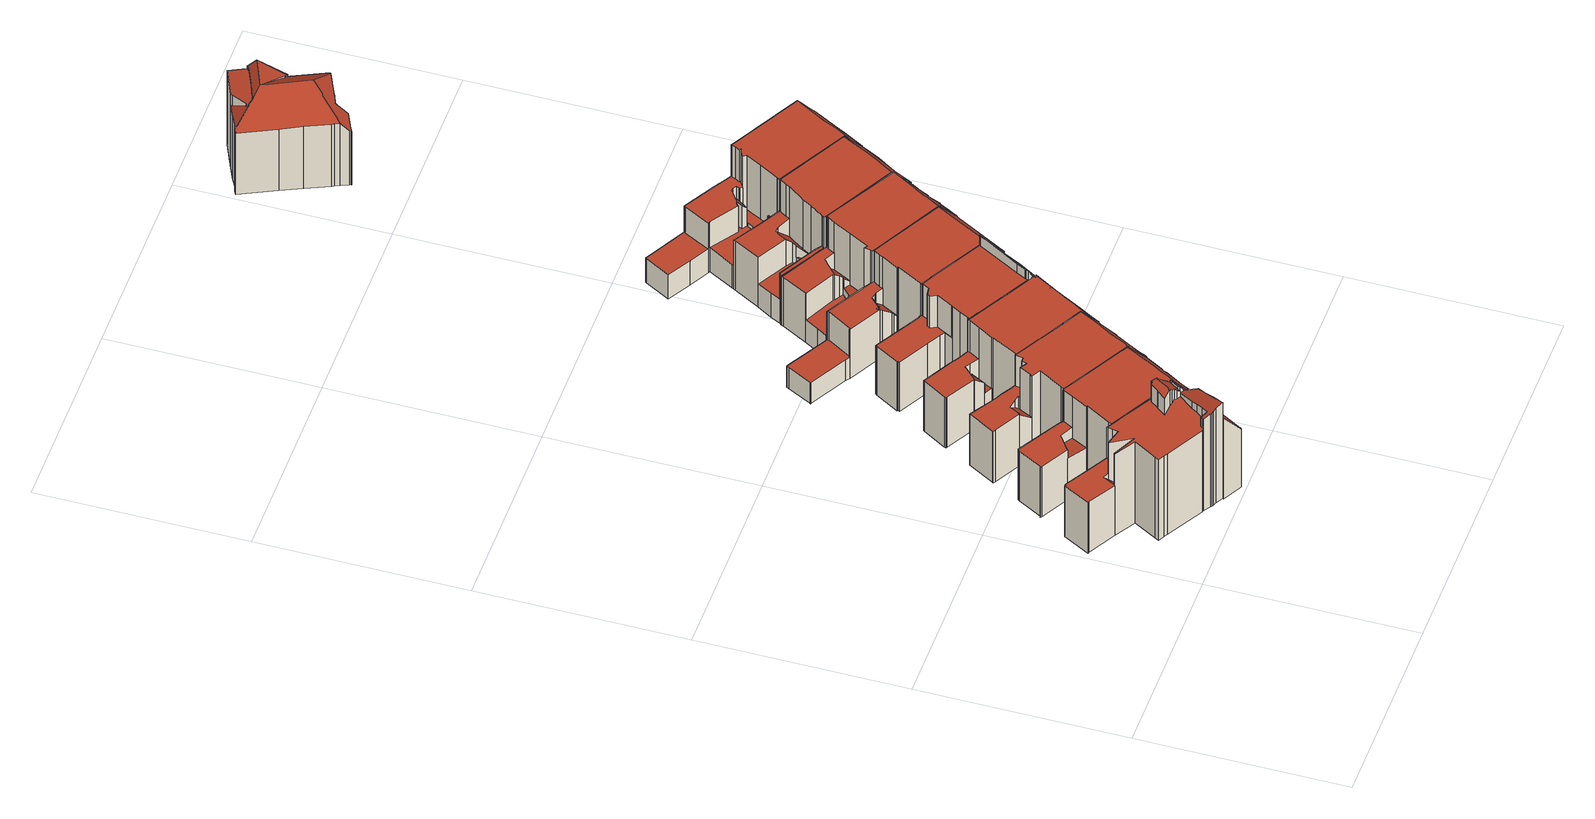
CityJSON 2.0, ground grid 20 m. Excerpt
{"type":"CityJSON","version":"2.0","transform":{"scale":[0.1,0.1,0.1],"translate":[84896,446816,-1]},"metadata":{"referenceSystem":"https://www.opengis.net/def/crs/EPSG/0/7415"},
"CityObjects":{
"building1":{"type":"Building","attributes":{"dak_type":"slanted","data_area":62.54,"data_coverage":0.82,"geconstateerd":false,"gid":18958750,"h_dak_50p":9.47,"h_dak_70p":9.52,"h_dak_max":11.67,"h_dak_min":3.79,"h_maaiveld":-0.279,"kas_warenhuis":false,"lod11_replace":false,"ondergronds_type":"above ground","oorspronkelijkbouwjaar":1921,"pw_actueel":"yes","pw_bron":"ahn3","reconstructie_methode":"tudelft3d-geoflow","reconstruction_skipped":false,"rmse_lod12":2.03,"rmse_lod13":1.01,"rmse_lod22":0.305,"rn":1,"status":"Pand in gebruik","t_run":145.69,"val3dity_codes_lod12":"[]","val3dity_codes_lod13":"[]","val3dity_codes_lod22":"[]"},"children":["building1-1"]},
"building1-1":{"type":"BuildingPart","parents":["building1"],"geometry":[{"type":"Solid","lod":"2.2","boundaries":[[[[0,1,2,3,4,5,6,7,8,9,10,11,12,13,14,15,16,17,18,19,20,21,22,23,24,25,26,27,28,29,30,31,32,33,34,35,36,37,38]],[[39,35,34,40]],[[41,42,43,44]],[[45,29,28,46]],[[46,28,27,47]],[[48,8,7,49]],[[49,7,6,50]],[[51,30,29,45]],[[52,22,21,53]],[[54,55,56,57]],[[58,59,55,54]],[[60,11,10,61]],[[61,10,9,62]],[[62,9,8,48]],[[57,56,63,64]],[[65,37,36,66]],[[67,33,32,68]],[[69,70,71,72]],[[70,2,1,73]],[[74,75,19,18,76]],[[77,78,79,80]],[[80,79,81,82,83]],[[84,83,82,85,86]],[[87,88,89]],[[86,85,89]],[[90,91,92,93]],[[94,0,38,95]],[[95,38,37,65,96]],[[97,31,30,51]],[[68,32,31,97]],[[98,14,13,99]],[[100,5,4,101]],[[102,16,15,103]],[[104,105,83,84]],[[72,71,105,104]],[[82,81,106,107]],[[108,109,88,87]],[[99,13,12,110]],[[76,18,17,111]],[[112,113,114,115]],[[93,92,116,117]],[[118,119,120,121]],[[122,123,119,118]],[[124,67,125,126]],[[127,23,22,52]],[[40,34,33,67,124]],[[128,129,113,112]],[[107,106,129,128]],[[126,125,123,122]],[[117,116,78,77]],[[47,27,26,43]],[[130,24,23,127]],[[131,132,75,74]],[[111,17,16,102]],[[103,15,14,98,133]],[[134,25,24,130]],[[44,43,26,25,134]],[[115,114,135,136]],[[133,98,137,138]],[[138,137,139,140]],[[110,12,11,60]],[[101,4,3,141]],[[141,3,2,70,69]],[[142,6,5,100]],[[50,6,142]],[[143,144,145,146]],[[53,21,20,147]],[[66,36,35,39]],[[136,135,132,131]],[[147,20,19,75]],[[140,139,144,143]],[[148,120,149]],[[121,120,148,150,151]],[[151,150,42,41]],[[64,63,91,90]],[[96,65,59,58]],[[73,1,0,94]],[[146,145,152,153]],[[153,152,109,108]],[[105,71,70,73,94,95,154,155,93,117,77,80,83]],[[67,68,97,51,45,46,47,43,42,149,120,119,123,125]],[[121,151,41,44,134,130,127,52,53,147,75,132,135,114,113,129,106,81,79,78,116,92,91,63,56,55,59,65,66,39,40,124,126,122,118]],[[42,150,148,149]],[[140,143,146,153,108,87,89,85,82,107,128,112,115,136,131,74,76,111,102,103,133,138]],[[50,142,100,101,141,69,72,104,84,86,89,88,109,152,145,144,139,137,98,99,110,60,61,62,48,49]],[[93,155,154,95,96,58,54,57,64,90]]]],"semantics":{"surfaces":[{"type":"GroundSurface"},{"type":"WallSurface","on_footprint_edge":true},{"type":"WallSurface","on_footprint_edge":false},{"type":"RoofSurface"}],"values":[[0,1,2,1,1,1,1,1,1,2,2,1,1,1,2,1,1,2,1,1,2,2,2,2,2,2,1,1,1,1,1,1,1,2,2,2,2,1,1,2,2,2,2,2,1,1,2,2,2,2,1,1,2,1,1,1,1,2,2,2,1,1,1,1,1,2,1,1,2,1,2,2,2,2,2,2,1,2,2,3,3,3,3,3,3,3]]}}]},
"building2":{"type":"Building","attributes":{"dak_type":"slanted","data_area":68.61,"data_coverage":0.9,"geconstateerd":false,"gid":18958749,"h_dak_50p":9.51,"h_dak_70p":9.54,"h_dak_max":11.21,"h_dak_min":3.17,"h_maaiveld":-0.244,"kas_warenhuis":false,"lod11_replace":false,"ondergronds_type":"above ground","oorspronkelijkbouwjaar":1921,"pw_actueel":"yes","pw_bron":"ahn3","reconstructie_methode":"tudelft3d-geoflow","reconstruction_skipped":false,"rmse_lod12":2.06,"rmse_lod13":0.738,"rmse_lod22":0.26,"rn":1,"status":"Pand in gebruik","t_run":114.31,"val3dity_codes_lod12":"[]","val3dity_codes_lod13":"[]","val3dity_codes_lod22":"[]"},"children":["building2-1"]},
"building2-1":{"type":"BuildingPart","parents":["building2"],"geometry":[{"type":"Solid","lod":"2.2","boundaries":[[[[156,157,158,159,160,161,162,163,164,165,166,167,168,169,170,171,172,173,174,175,176,177,178,179,180,181,182,183,184,185,186,187,188,189,190]],[[191,156,190,192]],[[193,189,188,194]],[[195,186,185,196]],[[196,185,184,197]],[[198,199,200,201]],[[194,188,187,200]],[[202,179,178,203]],[[204,166,165,40]],[[205,159,158,206]],[[207,161,160,208]],[[209,157,156,191]],[[210,167,166,204]],[[211,212,168,167,210]],[[40,165,164,213]],[[203,178,177,214,215]],[[215,214,216,217]],[[218,169,168,212]],[[219,175,174,220]],[[197,184,183,221]],[[208,160,159,205]],[[222,163,162,223]],[[223,162,161,207]],[[192,190,189,193]],[[224,173,172,225]],[[220,174,173,224]],[[226,227,228,229]],[[230,180,179,202]],[[217,216,229,231]],[[231,229,228,212,211]],[[225,172,171,232]],[[169,218,233]],[[234,209,235,236]],[[206,158,157,209,234]],[[236,235,199,198]],[[201,200,187,186,195]],[[221,183,182,237]],[[237,182,181,238]],[[238,181,180,230]],[[232,171,170,239]],[[213,164,163,222]],[[239,170,169,233]],[[240,176,175,219]],[[233,218,241,242]],[[242,241,227,226]],[[214,177,176,240]],[[194,200,199,235,209,191,192,193]],[[204,40,213,222,243,244,245,246,247,202,203,215,217,231,211,210]],[[234,236,198,201,195,196,197,221,237,238,230,202,247,246,245,244,243,222,223,207,208,205,206]],[[220,224,225,232,239,233,242,226,229,216,214,240,219]],[[227,241,218,212,228]]]],"semantics":{"surfaces":[{"type":"GroundSurface"},{"type":"WallSurface","on_footprint_edge":true},{"type":"WallSurface","on_footprint_edge":false},{"type":"RoofSurface"}],"values":[[0,1,1,1,1,2,1,1,1,1,1,1,1,1,1,1,2,1,1,1,1,1,1,1,1,1,2,1,2,2,1,1,2,1,2,1,1,1,1,1,1,1,1,2,2,1,3,3,3,3,3]]}}]},
"building3":{"type":"Building","attributes":{"dak_type":"slanted","data_area":67.14,"data_coverage":0.886,"geconstateerd":false,"gid":17145253,"h_dak_50p":9.52,"h_dak_70p":9.57,"h_dak_max":11,"h_dak_min":3.15,"h_maaiveld":-0.254,"kas_warenhuis":false,"lod11_replace":false,"ondergronds_type":"above ground","oorspronkelijkbouwjaar":1921,"pw_actueel":"yes","pw_bron":"ahn3","reconstructie_methode":"tudelft3d-geoflow","reconstruction_skipped":false,"rmse_lod12":2.19,"rmse_lod13":0.879,"rmse_lod22":0.284,"rn":1,"status":"Pand in gebruik","t_run":136.85,"val3dity_codes_lod12":"[]","val3dity_codes_lod13":"[]","val3dity_codes_lod22":"[]"},"children":["building3-1"]},
"building3-1":{"type":"BuildingPart","parents":["building3"],"geometry":[{"type":"Solid","lod":"2.2","boundaries":[[[[248,249,250,251,252,253,254,255,256,257,258,259,260,261,262,263,264,265,266,267,268,269,270,271,272,273,274,275,276,277,278,279,280,281,282,283,284,285,286]],[[287,248,286,288]],[[289,290,251,250,291]],[[292,293,294,295]],[[296,274,273,297]],[[298,275,274,296]],[[297,273,272,299]],[[300,277,276,301]],[[302,278,277,300]],[[303,271,270,304]],[[305,285,284,306]],[[307,249,248,287]],[[308,253,252,309]],[[310,311,312,313]],[[311,279,278,302]],[[314,255,254,315]],[[316,314,317,318]],[[315,254,253,308]],[[291,250,249,307]],[[319,320,304,321]],[[321,304,270,269,322]],[[323,324,325,320,319]],[[326,261,260,327]],[[328,262,261,326]],[[309,252,251,290]],[[318,317,290,289]],[[203,267,266,329]],[[329,266,265,330]],[[330,265,264,331]],[[332,257,256,333]],[[333,256,255,314,316]],[[288,286,285,305]],[[334,282,281,335]],[[299,272,271,303,336]],[[336,303,337]],[[301,276,275,298]],[[322,269,268,338]],[[339,280,279,311,310]],[[340,341,324,323]],[[295,294,341,340]],[[342,343,344]],[[313,312,293,292]],[[306,284,283,345]],[[345,283,282,334]],[[338,268,267,203]],[[346,263,262,328]],[[347,259,348]],[[327,260,259,347]],[[348,259,258,349]],[[349,258,257,332]],[[343,342,350,351]],[[351,350,325,324]],[[331,264,263,346]],[[335,281,280,339]],[[316,318,289,291,307,287,288,305,306,352,353,354,355,356,202,328,326,327,347,348,349,332,333]],[[290,317,314,315,308,309]],[[325,350,342,344,337,303,304,320]],[[337,344,343,351,324,341,294,293,312,311,302,300,301,298,296,297,299,336]],[[330,331,346,328,202,356,355,354,353,352,306,345,334,335,339,310,313,292,295,340,323,319,321,322,338,203,329]]]],"semantics":{"surfaces":[{"type":"GroundSurface"},{"type":"WallSurface","on_footprint_edge":true},{"type":"WallSurface","on_footprint_edge":false},{"type":"RoofSurface"}],"values":[[0,1,1,2,1,1,1,1,1,1,1,1,1,2,1,1,2,1,1,2,1,2,1,1,1,2,1,1,1,1,1,1,1,1,2,1,1,1,2,2,2,2,1,1,1,1,1,1,1,1,2,2,1,1,3,3,3,3,3]]}}]},
"building4":{"type":"Building","attributes":{"dak_type":"slanted","data_area":69.53,"data_coverage":0.915,"geconstateerd":false,"gid":18958748,"h_dak_50p":9.46,"h_dak_70p":9.5,"h_dak_max":9.63,"h_dak_min":3.14,"h_maaiveld":-0.252,"kas_warenhuis":false,"lod11_replace":false,"ondergronds_type":"above ground","oorspronkelijkbouwjaar":1921,"pw_actueel":"yes","pw_bron":"ahn3","reconstructie_methode":"tudelft3d-geoflow","reconstruction_skipped":false,"rmse_lod12":2.14,"rmse_lod13":0.886,"rmse_lod22":0.0708,"rn":1,"status":"Pand in gebruik","t_run":110.17,"val3dity_codes_lod12":"[]","val3dity_codes_lod13":"[]","val3dity_codes_lod22":"[]"},"children":["building4-1"]},
"building4-1":{"type":"BuildingPart","parents":["building4"],"geometry":[{"type":"Solid","lod":"2.2","boundaries":[[[[357,358,359,360,361,362,363,364,365,366,367,368,369,370,371,372,373,374,375,376,377,280,378,379,380,381,382,383,384,385,386,387,388]],[[389,378,280,390]],[[391,392,379,378,389]],[[390,280,377,393]],[[394,380,379,392]],[[395,371,370,396]],[[397,375,374,398]],[[396,370,369,399,400]],[[400,399,401,402]],[[403,384,383,404]],[[405,406,407,408,409]],[[410,360,359,411]],[[412,413,414,415]],[[416,417,409,418]],[[419,364,363,420]],[[421,365,364,419]],[[422,366,365,421]],[[423,362,361,424]],[[393,377,376,425]],[[426,420,363,362,423]],[[427,424,361,360,410]],[[428,373,372,429]],[[398,374,373,428]],[[425,376,375,397,430]],[[430,397,431,432]],[[399,369,368,433]],[[429,372,371,395]],[[434,386,385,435]],[[435,385,384,403]],[[436,394,437,438]],[[413,381,380,394,436]],[[438,437,407,406]],[[415,414,406,405]],[[439,382,381,413,412]],[[440,388,387,441]],[[402,401,420,426]],[[418,409,408,392,391]],[[442,443,417,416]],[[411,359,358,443,442]],[[444,357,388,440]],[[443,358,357,444]],[[432,431,445,446]],[[447,448,424,427]],[[433,368,367,449]],[[449,367,366,422]],[[446,445,448,447]],[[404,383,382,439]],[[441,387,386,434]],[[430,432,446,447,427,410,411,442,416,418,391,389,390,393,425]],[[437,394,392,408,407]],[[409,417,443,444,440,441,434,435,403,404,439,412,415,405]],[[433,449,422,421,419,420,401,399]],[[396,400,402,426,423,424,448,445,431,397,398,428,429,395]],[[413,436,438,406,414]]]],"semantics":{"surfaces":[{"type":"GroundSurface"},{"type":"WallSurface","on_footprint_edge":true},{"type":"WallSurface","on_footprint_edge":false},{"type":"RoofSurface"}],"values":[[0,1,1,1,1,1,1,1,2,1,2,1,2,2,1,1,1,1,1,1,1,1,1,1,2,1,1,1,1,2,1,2,2,1,1,2,2,2,1,1,1,2,2,1,1,2,1,1,3,3,3,3,3,3]]}}]},
"building5":{"type":"Building","attributes":{"dak_type":"slanted","data_area":69.31,"data_coverage":0.907,"geconstateerd":false,"gid":17145509,"h_dak_50p":9.54,"h_dak_70p":9.59,"h_dak_max":11.54,"h_dak_min":3.2,"h_maaiveld":-0.232,"kas_warenhuis":false,"lod11_replace":false,"ondergronds_type":"above ground","oorspronkelijkbouwjaar":1921,"pw_actueel":"yes","pw_bron":"ahn3","reconstructie_methode":"tudelft3d-geoflow","reconstruction_skipped":false,"rmse_lod12":2.07,"rmse_lod13":0.758,"rmse_lod22":0.351,"rn":1,"status":"Pand in gebruik","t_run":163.96,"val3dity_codes_lod12":"[]","val3dity_codes_lod13":"[]","val3dity_codes_lod22":"[]"},"children":["building5-1"]},
"building5-1":{"type":"BuildingPart","parents":["building5"],"geometry":[{"type":"Solid","lod":"2.2","boundaries":[[[[450,451,452,453,454,455,456,457,458,459,460,461,462,463,464,465,466,467,468,469,470,471,472,473,474,475,476,477,478,479,480,481,482,483,484,485,486,487,488,489,490,491,492,493,494,495,496,497,498,499,500,501,502]],[[503,488,487,504]],[[505,455,454,506]],[[507,493,508,509]],[[510,466,465,511]],[[512,494,493,507]],[[513,481,480,514]],[[515,516,517,518]],[[519,520,521,522]],[[523,490,489,524,525]],[[526,475,474,411]],[[527,528,529,530]],[[531,501,500,532]],[[533,492,491,534]],[[410,467,466,510]],[[535,462,461,536]],[[530,529,468,467,410]],[[537,463,462,535]],[[536,461,460,538]],[[538,460,459,539]],[[540,458,457,541]],[[541,457,456,542,543]],[[542,456,455,505]],[[506,454,453,544]],[[545,546,520,519]],[[524,489,488,503]],[[525,524,546,545]],[[509,508,516,515]],[[508,493,492,533]],[[547,548,549,550]],[[551,495,494,512]],[[552,482,481,513]],[[553,486,485,554]],[[555,496,495,551]],[[511,465,464,556]],[[557,558,559,560]],[[532,500,499,561]],[[562,502,501,531]],[[563,564,558,557]],[[522,521,564,563]],[[565,472,471,566]],[[567,568,548,547]],[[569,452,451,570]],[[544,453,452,569]],[[571,476,475,526]],[[572,573,528,527]],[[574,469,468,529]],[[575,450,502,562]],[[561,499,498,549]],[[550,549,498,497,576]],[[543,542,577,578]],[[539,459,458,540]],[[556,464,463,537]],[[560,559,579,580]],[[581,473,472,565]],[[411,474,473,581]],[[582,470,469,574]],[[514,480,479,583]],[[583,479,478,584]],[[584,478,477,579]],[[580,579,477,476,571]],[[566,471,470,582]],[[518,517,573,572]],[[576,497,496,555]],[[578,577,585,586]],[[586,585,568,567]],[[570,451,450,575]],[[587,483,482,552]],[[554,485,484,588]],[[588,484,483,587]],[[504,487,486,553]],[[534,491,490,523]],[[520,546,524,503,504,553,554,588,587,552,513,514,583,584,579,559,558,564,521]],[[518,572,527,530,410,510,511,556,537,535,536,538,539,540,541,543,578,586,567,547,550,576,555,551,512,507,509,515]],[[570,575,562,531,532,561,549,548,568,585,577,542,505,506,544,569]],[[508,533,534,523,525,545,519,522,563,557,560,580,571,526,411,581,565,566,582,574,529,528,573,517,516]]]],"semantics":{"surfaces":[{"type":"GroundSurface"},{"type":"WallSurface","on_footprint_edge":true},{"type":"WallSurface","on_footprint_edge":false},{"type":"RoofSurface"}],"values":[[0,1,1,1,1,1,1,2,2,1,1,2,1,1,1,1,1,1,1,1,1,1,1,1,2,1,2,2,1,2,1,1,1,1,1,2,1,1,2,2,1,2,1,1,1,2,1,1,1,1,2,1,1,2,1,1,1,1,1,1,1,1,2,1,2,2,1,1,1,1,1,1,3,3,3,3]]}}]},
"building6":{"type":"Building","attributes":{"dak_type":"slanted","data_area":82.05,"data_coverage":0.904,"geconstateerd":false,"gid":17145246,"h_dak_50p":9.43,"h_dak_70p":9.48,"h_dak_max":9.62,"h_dak_min":2.3,"h_maaiveld":-0.18,"kas_warenhuis":false,"lod11_replace":false,"ondergronds_type":"above ground","oorspronkelijkbouwjaar":1921,"pw_actueel":"yes","pw_bron":"ahn3","reconstructie_methode":"tudelft3d-geoflow","reconstruction_skipped":false,"rmse_lod12":2.94,"rmse_lod13":0.735,"rmse_lod22":0.14,"rn":1,"status":"Pand in gebruik","t_run":135.03,"val3dity_codes_lod12":"[]","val3dity_codes_lod13":"[]","val3dity_codes_lod22":"[]"},"children":["building6-1"]},
"building6-1":{"type":"BuildingPart","parents":["building6"],"geometry":[{"type":"Solid","lod":"2.2","boundaries":[[[[589,590,591,592,593,594,595,596,597,598,599,600,601,602,603,604,605,606,607,608,609,610,495,489,611,612,613,614,615,616,617,618,619,620,621]],[[622,600,599,623]],[[623,599,598,624,625]],[[626,597,596,627,628]],[[629,608,607,630]],[[631,592,591,632]],[[633,489,495,634]],[[635,636,621,620,637]],[[638,609,608,629]],[[639,638,629,640]],[[641,642,643,644]],[[630,607,606,645]],[[646,602,601,647]],[[645,606,605,648]],[[648,605,604,649]],[[650,651,652,653,654]],[[654,653,614,613,655]],[[656,657,651,650]],[[658,610,609,638,639]],[[659,611,489,633]],[[660,661,603,602,646]],[[649,604,603,661]],[[662,595,594,663]],[[664,589,621,636]],[[665,618,617,666]],[[628,627,642,641]],[[627,596,595,662]],[[667,668,657,656]],[[669,615,614,653]],[[663,594,593,670]],[[671,672,636,635]],[[644,643,672,671]],[[632,591,590,673]],[[670,593,592,631]],[[673,590,589,664]],[[634,495,610,658]],[[647,601,600,622]],[[674,675,676,677]],[[678,616,615,669]],[[679,612,611,659]],[[655,613,612,679]],[[677,676,652,651]],[[624,598,597,626]],[[625,624,668,667]],[[618,665,680]],[[680,665,681,682]],[[683,684,675,674]],[[685,619,618,680]],[[637,620,619,685]],[[686,687,684,683]],[[666,617,616,678]],[[682,681,687,686]],[[640,629,661,660]],[[663,670,631,632,673,664,636,672,643,642,627,662]],[[661,629,638,629,630,645,648,649]],[[625,667,656,650,654,655,679,659,633,634,688,689,622,623]],[[628,641,644,671,635,637,685,680,682,686,683,674,677,651,657,668,624,626]],[[666,678,669,653,652,676,675,684,687,681,665]],[[640,660,646,647,622,689,688,634,658,639]]]],"semantics":{"surfaces":[{"type":"GroundSurface"},{"type":"WallSurface","on_footprint_edge":true},{"type":"WallSurface","on_footprint_edge":false},{"type":"RoofSurface"}],"values":[[0,1,1,1,1,1,1,1,1,2,2,1,1,1,1,2,1,2,1,1,1,1,1,1,1,2,1,2,1,1,2,2,1,1,1,1,1,2,1,1,1,2,1,2,1,2,2,1,1,2,1,2,2,3,3,3,3,3,3]]}}]},
"building7":{"type":"Building","attributes":{"dak_type":"slanted","data_area":80.02,"data_coverage":0.882,"geconstateerd":false,"gid":17145248,"h_dak_50p":9.43,"h_dak_70p":9.48,"h_dak_max":9.7,"h_dak_min":2.51,"h_maaiveld":-0.219,"kas_warenhuis":false,"lod11_replace":false,"ondergronds_type":"above ground","oorspronkelijkbouwjaar":1921,"pw_actueel":"yes","pw_bron":"ahn3","reconstructie_methode":"tudelft3d-geoflow","reconstruction_skipped":false,"rmse_lod12":3.21,"rmse_lod13":1.09,"rmse_lod22":0.0713,"rn":1,"status":"Pand in gebruik","t_run":121.66,"val3dity_codes_lod12":"[]","val3dity_codes_lod13":"[]","val3dity_codes_lod22":"[]"},"children":["building7-1"]},
"building7-1":{"type":"BuildingPart","parents":["building7"],"geometry":[{"type":"Solid","lod":"2.2","boundaries":[[[[601,690,691,692,597,693,694,695,696,697,698,699,700,701,702,703,704,705,706,707,708,709,710,711,712,713,714,715,602,716,717,718]],[[719,720,721,722]],[[723,696,695,724]],[[725,704,703,726,727]],[[728,729,730,731]],[[729,715,714,732]],[[733,718,717,734]],[[735,711,710,736]],[[737,707,706,738]],[[727,726,720,719]],[[738,706,705,739]],[[739,705,704,725]],[[740,741,742,743,744]],[[647,601,718,733]],[[745,699,698,746]],[[747,748,691,690,749]],[[724,695,694,750]],[[751,693,597,752]],[[753,754,755,756]],[[756,755,742,741]],[[726,703,702,757]],[[758,692,691,748]],[[744,743,748,747]],[[734,717,716,759]],[[732,714,713,760]],[[761,762,763,764]],[[764,763,712,711,735]],[[765,708,707,737]],[[766,709,708,765]],[[767,768,769,770,771]],[[772,701,700,773]],[[773,700,699,745]],[[746,698,697,774,775]],[[775,774,776,777]],[[778,779,780,770]],[[752,597,692,758]],[[750,694,693,751]],[[774,697,696,723]],[[777,776,781,782]],[[782,781,783,784,785]],[[784,783,786,787]],[[646,602,715,729,728]],[[759,716,602,646]],[[760,713,712,763]],[[736,710,788]],[[788,710,709,766]],[[731,730,762,761]],[[785,784,789,790]],[[791,792,769,768]],[[790,789,792,791]],[[757,702,701,772]],[[722,721,768,767]],[[793,794,779,778]],[[794,795,754,753]],[[787,786,795,794,793]],[[796,797,741,740]],[[771,770,780,797,796]],[[749,690,601,647]],[[728,731,761,764,735,736,788,766,765,737,738,739,798,799,800,622,647,733,734,759,646]],[[762,730,729,732,760,763]],[[790,791,768,721,720,726,757,772,773,745,746,775,777,782,785]],[[792,789,784,787,793,778,770,769]],[[795,786,783,781,776,774,723,724,750,751,752,758,748,743,742,755,754]],[[797,780,779,794,753,756,741]],[[771,796,740,744,747,749,647,622,800,799,798,739,725,727,719,722,767]]]],"semantics":{"surfaces":[{"type":"GroundSurface"},{"type":"WallSurface","on_footprint_edge":false},{"type":"WallSurface","on_footprint_edge":true},{"type":"RoofSurface"}],"values":[[0,1,2,2,1,2,2,2,2,1,2,2,1,2,2,2,2,2,1,1,2,2,1,2,2,1,2,2,2,1,2,2,2,1,1,2,2,2,1,1,1,2,2,2,2,2,1,1,1,1,2,1,1,1,1,1,1,2,3,3,3,3,3,3,3]]}}]},
"building8":{"type":"Building","attributes":{"dak_type":"slanted","data_area":83.89,"data_coverage":0.89,"geconstateerd":false,"gid":17145511,"h_dak_50p":9.3,"h_dak_70p":9.5,"h_dak_max":10.58,"h_dak_min":2.62,"h_maaiveld":-0.194,"kas_warenhuis":false,"lod11_replace":false,"ondergronds_type":"above ground","oorspronkelijkbouwjaar":1921,"pw_actueel":"yes","pw_bron":"ahn3","reconstructie_methode":"tudelft3d-geoflow","reconstruction_skipped":false,"rmse_lod12":3.21,"rmse_lod13":3.08,"rmse_lod22":0.175,"rn":1,"status":"Pand in gebruik","t_run":137.27,"val3dity_codes_lod12":"[]","val3dity_codes_lod13":"[]","val3dity_codes_lod22":"[]"},"children":["building8-1"]},
"building8-1":{"type":"BuildingPart","parents":["building8"],"geometry":[{"type":"Solid","lod":"2.2","boundaries":[[[[801,802,803,804,805,806,807,808,809,810,707,811,704,812,813,814,699,815,816,817,818,819,820,821,822,823]],[[824,802,801,825]],[[725,704,811,826]],[[827,808,807,828]],[[829,809,808,827]],[[830,810,809,829]],[[831,832,812,704,725]],[[833,834,832,831]],[[835,814,813,836]],[[837,838,839,840,841]],[[836,813,812,832]],[[842,843,844,845]],[[841,840,846,847]],[[848,849,850]],[[849,848,839,838]],[[851,852,853,854]],[[854,853,838,837]],[[855,856,852,851]],[[856,822,821,857]],[[858,823,822,856,855]],[[859,860,815,699,745]],[[745,699,814,835]],[[861,707,810,830,862]],[[862,830,843,842]],[[863,806,805,864]],[[865,866,860,859]],[[826,811,707,861]],[[867,868,869,866,865]],[[870,871,869,868]],[[872,873,868,867]],[[874,875,876,877]],[[877,876,846]],[[878,816,815,860]],[[879,817,816,878]],[[880,879,881,882]],[[883,819,818,884]],[[857,821,820,885]],[[828,807,806,863]],[[886,803,802,824]],[[825,801,823,858]],[[845,804,803,886]],[[844,804,845]],[[882,881,887,888]],[[888,887,889,875,874]],[[875,889,871,870]],[[847,846,873,872,890]],[[884,818,817,879,880]],[[885,820,819,883]],[[864,805,804,844]],[[890,872,834,833]],[[882,891,850,849,838,853,852,856,857,885,883,884,880]],[[865,859,745,835,836,832,834,872,867]],[[892,893,894,826,861,862,842,845,886,824,825,858]],[[875,870,868,873,846,876]],[[888,874,877,846,840,839,848,850,891,882]],[[871,889,887,881,879,878,860,866,869]],[[864,844,843,830,829,827,828,863]],[[826,894,893,892,858,855,851,854,837,841,847,890,833,831,725]]]],"semantics":{"surfaces":[{"type":"GroundSurface"},{"type":"WallSurface","on_footprint_edge":true},{"type":"WallSurface","on_footprint_edge":false},{"type":"RoofSurface"}],"values":[[0,1,1,1,1,1,1,2,1,2,1,2,2,2,2,2,2,2,1,1,1,1,1,2,1,2,1,2,2,2,2,2,1,1,2,1,1,1,1,1,1,1,2,2,2,2,1,1,1,2,3,3,3,3,3,3,3,3]]}}]},
"building9":{"type":"Building","attributes":{"dak_type":"slanted","data_area":96.07,"data_coverage":0.895,"geconstateerd":false,"gid":18958824,"h_dak_50p":8.11,"h_dak_70p":9.51,"h_dak_max":9.7,"h_dak_min":2.57,"h_maaiveld":-0.216,"kas_warenhuis":false,"lod11_replace":false,"ondergronds_type":"above ground","oorspronkelijkbouwjaar":1921,"pw_actueel":"yes","pw_bron":"ahn3","reconstructie_methode":"tudelft3d-geoflow","reconstruction_skipped":false,"rmse_lod12":3.89,"rmse_lod13":2.67,"rmse_lod22":0.258,"rn":1,"status":"Pand in gebruik","t_run":157.26,"val3dity_codes_lod12":"[]","val3dity_codes_lod13":"[]","val3dity_codes_lod22":"[]"},"children":["building9-1"]},
"building9-1":{"type":"BuildingPart","parents":["building9"],"geometry":[{"type":"Solid","lod":"2.2","boundaries":[[[[895,896,897,898,899,900,901,902,903,904,905,906,907,908,802,909,910,911,912,913,914,915,916,917,820,819,918,919,920,921,922,923,924,925]],[[926,927,913,912,928]],[[929,930,931,932]],[[933,923,922,934]],[[935,898,897,936,937]],[[938,908,907,939]],[[940,905,904,941]],[[942,921,920,943]],[[932,931,943,944]],[[930,925,924,945]],[[945,924,923,933]],[[946,914,913,927]],[[947,909,802,824]],[[948,911,910,949]],[[941,904,903,950]],[[951,950,903,902,952]],[[953,899,898,935]],[[928,912,911,948]],[[954,955,956,957]],[[952,902,901,958]],[[959,960,961,962]],[[963,964,927,926]],[[965,966,967,968]],[[969,938,955,954]],[[958,901,900,970]],[[971,972,973,974]],[[975,976,972,971]],[[936,897,896,977]],[[937,936,960,959]],[[978,979,966,965]],[[908,938,969]],[[939,907,906,980]],[[980,906,905,940]],[[957,956,950,951]],[[981,982,983,984]],[[974,973,985,986]],[[987,988,989,990,985]],[[991,992,993,994]],[[986,985,990,979,978]],[[995,996,997,998]],[[999,1000,989,988]],[[1001,1002,1003,1004]],[[1005,1006,982,981]],[[962,961,976,975]],[[1007,915,914,946]],[[1008,1009,988,987]],[[1010,1011,1009,1008]],[[1004,1003,1011,1010]],[[824,802,908,969]],[[1012,1013,1014,1015]],[[1006,919,918,1016]],[[984,983,1017,1018,1019]],[[1020,1021,1002,1001]],[[970,900,899,953]],[[1022,895,925,930,929]],[[994,993,1000,999]],[[1023,1024,916,915,1007,1025]],[[1026,1015,1014,1027,1028]],[[1029,1030,1031,996,995]],[[996,1031,1013,1012]],[[998,997,992,991]],[[1018,1017,1030,1029]],[[1019,1018,1021,1020]],[[977,896,895,1022]],[[1032,1033,1024,1023]],[[1034,917,916,1024]],[[1035,819,820,1036]],[[1028,1027,1033,1032]],[[934,922,921,942]],[[1016,918,819,1035]],[[1036,820,917,1034]],[[1025,1007,1015,1026]],[[944,943,920,919,1006,1005]],[[968,967,964,963]],[[949,910,909,947]],[[933,934,942,943,931,930,945]],[[928,1037,1038,1039,953,935,937,959,962,975,971,974,986,978,965,968,963,926]],[[939,980,940,941,950,956,955,938]],[[1011,1003,1002,1021,1018,1029,995,998,991,994,999,988,1009]],[[1012,1015,1007,946,927,964,967,966,979,990,989,1000,993,992,997,996]],[[984,1019,1020,1001,1004,1010,1008,987,985,973,972,976,961,960,936,977,1022,929,932,944,1005,981]],[[1024,1033,1027,1014,1013,1031,1030,1017,983,982,1006,1016,1035,1036,1034]],[[1025,1026,1028,1032,1023]],[[949,947,824,969,954,957,951,952,958,970,953,1039,1038,1037,928,948]]]],"semantics":{"surfaces":[{"type":"GroundSurface"},{"type":"WallSurface","on_footprint_edge":true},{"type":"WallSurface","on_footprint_edge":false},{"type":"RoofSurface"}],"values":[[0,1,2,1,1,1,1,1,2,1,1,1,1,1,1,1,1,1,2,1,2,2,2,2,1,2,2,1,2,2,1,1,1,2,2,2,2,2,2,2,2,2,2,2,1,2,2,2,1,2,1,2,2,1,1,2,1,2,2,2,2,2,2,1,2,1,1,2,1,1,1,2,1,2,1,3,3,3,3,3,3,3,3,3]]}}]},
"building10":{"type":"Building","attributes":{"dak_type":"slanted","data_area":50.27,"data_coverage":0.861,"geconstateerd":false,"gid":17144814,"h_dak_50p":8.57,"h_dak_70p":8.92,"h_dak_max":9.82,"h_dak_min":6.19,"h_maaiveld":-0.192,"kas_warenhuis":false,"lod11_replace":false,"ondergronds_type":"above ground","oorspronkelijkbouwjaar":1927,"pw_actueel":"yes","pw_bron":"ahn3","reconstructie_methode":"tudelft3d-geoflow","reconstruction_skipped":false,"rmse_lod12":0.915,"rmse_lod13":1.35,"rmse_lod22":0.121,"rn":1,"status":"Pand in gebruik","t_run":104.05,"val3dity_codes_lod12":"[]","val3dity_codes_lod13":"[]","val3dity_codes_lod22":"[]"},"children":["building10-1"]},
"building10-1":{"type":"BuildingPart","parents":["building10"],"geometry":[{"type":"Solid","lod":"2.2","boundaries":[[[[1040,1041,1042,1043,1044,1045,1046,1047,1048,1049,1050,1051,1052,1053,1054,1055,1056,1057,1058,1059,1060,1061,1062,1063,1064,1065,1066,1067,1068,1069]],[[1070,1065,1064,1071]],[[1072,1067,1066,1073]],[[1074,1053,1052,1075]],[[1076,1054,1053,1074]],[[1077,1041,1040,1078]],[[1079,1080,1081,1082]],[[1075,1052,1051,1083]],[[1083,1051,1050,1084]],[[1085,1084,1050,1049,1086]],[[1087,1088,1089,1090]],[[1091,1048,1047,1092]],[[1093,1091,1094,1095]],[[1092,1047,1046,1096,1097]],[[1098,1099,1100,1101]],[[1102,1055,1054,1076]],[[1103,1104,1105,1106]],[[1071,1064,1063,1107]],[[1078,1040,1069,1108]],[[1109,1044,1043,1110]],[[1111,1045,1044,1109]],[[1112,1113,1114]],[[1110,1043,1042,1113]],[[1104,1103,1115]],[[1116,1062,1061,1117]],[[1117,1061,1060,1118]],[[1119,1120,1088,1087]],[[1121,1122,1123]],[[1106,1105,1084,1085]],[[1086,1049,1048,1091,1093]],[[1114,1113,1042,1041,1077]],[[1090,1089,1122,1121]],[[1082,1081,1099,1098]],[[1107,1063,1062,1116]],[[1118,1060,1059,1124]],[[1125,1058,1057,1126]],[[1101,1100,1127,1128]],[[1073,1066,1065,1070]],[[1129,1056,1055,1102]],[[1130,1068,1067,1072]],[[1131,1132,1120,1119]],[[1097,1096,1132,1131]],[[1095,1094,1080,1079]],[[1108,1069,1068,1130]],[[1126,1057,1056,1129]],[[1124,1059,1058,1125]],[[1128,1127,1123]],[[1096,1046,1045,1111]],[[1086,1133,1134,1115,1103,1106,1085]],[[1111,1109,1110,1113,1112,1122,1089,1088,1120,1132,1096]],[[1128,1135,1136,1134,1133,1086,1093,1095,1079,1082,1098,1101]],[[1119,1087,1090,1121,1123,1127,1100,1099,1081,1080,1094,1091,1092,1097,1131]],[[1076,1137,1138,1139,1140,1141,1142,1070,1071,1107,1116,1117,1118,1124,1125,1126,1129,1102]],[[1139,1143,1134,1136,1135,1128,1123,1122,1112,1114,1077,1078,1108,1130,1072,1073,1070,1142,1141,1140]],[[1075,1083,1084,1105,1104,1115,1134,1143,1139,1138,1137,1076,1074]]]],"semantics":{"surfaces":[{"type":"GroundSurface"},{"type":"WallSurface","on_footprint_edge":true},{"type":"WallSurface","on_footprint_edge":false},{"type":"RoofSurface"}],"values":[[0,1,1,1,1,1,2,1,1,1,2,1,2,1,2,1,2,1,1,1,1,2,1,2,1,1,2,2,2,1,1,2,2,1,1,1,2,1,1,1,2,2,2,1,1,1,2,1,3,3,3,3,3,3,3]]}}]}
},
"vertices":[
[118,78,7],[127,73,7],[130,71,7],[133,69,7],[139,66,7],[154,58,7],[154,56,7],[144,37,7],[144,27,7],[135,11,7],[128,7,7],[127,6,7],[126,5,7],[107,15,7],[107,16,7],[100,20,7],[97,21,7],[95,22,7],[94,23,7],[88,27,7],[86,28,7],[50,48,7],[47,50,7],[41,53,7],[43,57,7],[55,79,7],[35,91,7],[8,106,7],[7,106,7],[21,132,7],[22,131,7],[23,132,7],[49,117,7],[65,108,7],[70,105,7],[83,98,7],[109,83,7],[111,82,7],[116,79,7],[83,98,105],[70,105,105],[36,92,105],[36,92,67],[35,91,67],[35,91,105],[21,132,68],[7,106,68],[8,106,68],[144,27,70],[144,37,77],[154,56,77],[22,131,68],[47,50,104],[50,48,104],[107,81,126],[107,81,105],[102,74,105],[102,74,125],[110,81,126],[110,81,105],[127,6,77],[128,7,76],[135,11,70],[101,73,105],[101,73,125],[111,82,105],[109,83,105],[65,108,68],[49,117,68],[130,71,113],[130,71,110],[128,69,111],[128,69,114],[127,73,114],[88,27,117],[88,27,105],[94,23,119],[116,63,117],[116,63,105],[117,61,105],[117,61,115],[121,59,105],[121,59,109],[121,59,111],[121,59,116],[123,57,110],[123,57,112],[124,53,112],[124,53,109],[124,56,111],[95,65,124],[95,65,105],[107,64,105],[107,64,124],[118,78,123],[116,79,126],[111,82,126],[23,132,68],[107,16,104],[107,15,104],[154,58,78],[139,66,100],[97,21,120],[100,20,121],[123,62,115],[123,62,111],[110,45,105],[110,45,113],[125,44,115],[125,44,102],[126,5,77],[95,22,119],[102,33,116],[102,33,105],[97,27,105],[97,27,118],[111,63,105],[111,63,121],[63,97,105],[63,97,68],[47,101,68],[47,101,105],[64,102,105],[64,102,68],[65,108,105],[65,107,68],[65,107,105],[41,53,104],[106,39,115],[106,39,105],[43,57,104],[90,29,116],[90,29,105],[107,16,123],[55,79,105],[91,31,105],[91,31,116],[108,17,104],[108,17,122],[112,23,104],[112,23,121],[133,69,109],[154,56,78],[112,24,121],[112,24,104],[114,27,103],[114,27,120],[86,28,105],[47,101,61],[41,103,68],[59,81,41],[59,81,105],[120,36,103],[120,36,117],[115,78,126],[109,67,125],
[164,63,8],[160,60,8],[157,59,8],[156,58,8],[155,57,8],[153,58,8],[150,60,8],[135,68,8],[133,70,8],[70,105,8],[71,108,8],[85,132,8],[84,132,8],[64,143,8],[37,158,8],[36,159,8],[37,159,8],[50,182,8],[51,184,8],[52,184,8],[89,163,8],[97,158,8],[99,158,8],[165,121,8],[183,110,8],[183,109,8],[184,109,8],[176,94,8],[175,92,8],[174,92,8],[173,89,8],[173,88,8],[173,79,8],[168,70,8],[166,66,8],[164,63,52],[166,66,51],[168,70,51],[173,79,51],[173,89,77],[174,92,77],[175,92,77],[165,72,75],[165,72,51],[173,88,50],[173,88,77],[165,121,106],[99,158,105],[71,108,105],[156,58,77],[157,59,76],[153,58,80],[155,57,77],[160,60,51],[85,132,105],[84,132,105],[84,132,55],[133,70,106],[97,158,68],[97,158,105],[97,157,68],[97,157,105],[64,143,58],[52,184,68],[51,184,68],[176,94,77],[135,68,106],[150,60,84],[50,182,68],[37,159,68],[79,154,68],[79,154,57],[92,148,55],[92,148,68],[183,110,79],[92,148,105],[36,159,68],[64,143,68],[160,60,74],[161,64,51],[161,64,75],[184,109,78],[183,109,79],[37,158,68],[89,163,68],[66,145,58],[66,145,68],[136,70,106],[140,76,106],[144,84,106],[149,92,106],[164,120,106],
[210,160,7],[203,143,7],[202,142,7],[202,141,7],[202,132,7],[201,129,7],[195,118,7],[192,119,7],[190,113,7],[185,110,7],[184,110,7],[183,111,7],[175,115,7],[166,120,7],[165,120,7],[160,123,7],[157,125,7],[155,126,7],[105,154,7],[99,158,7],[101,161,7],[114,184,7],[105,189,7],[93,196,7],[67,210,7],[65,211,7],[66,212,7],[80,237,7],[106,222,7],[112,219,7],[124,212,7],[127,211,7],[128,210,7],[151,197,7],[154,195,7],[175,183,7],[194,173,7],[198,170,7],[212,163,7],[210,160,80],[212,163,80],[202,141,77],[202,141,42],[202,142,78],[125,203,105],[125,203,68],[121,203,68],[121,203,105],[66,212,69],[65,211,69],[80,237,69],[67,210,69],[112,219,68],[106,222,68],[124,212,68],[93,196,68],[105,189,55],[198,170,100],[194,173,106],[203,143,78],[201,129,42],[202,132,42],[127,211,105],[127,211,68],[126,210,68],[126,210,105],[192,119,43],[195,118,43],[192,119,75],[197,130,43],[197,130,76],[107,191,105],[107,191,55],[105,189,105],[114,184,105],[113,202,105],[113,202,68],[113,202,54],[166,120,104],[175,115,92],[165,120,106],[105,154,106],[155,126,106],[157,125,106],[185,110,78],[190,113,74],[154,195,105],[151,197,105],[93,196,69],[94,198,69],[101,161,105],[128,210,105],[119,198,105],[119,198,68],[108,205,60],[108,205,68],[98,206,69],[175,183,106],[160,123,106],[183,111,80],[183,111,81],[184,110,78],[114,204,54],[114,204,68],[193,171,106],[183,153,106],[176,140,106],[170,129,106],[168,125,106],
[145,268,7],[155,263,7],[157,262,7],[223,225,7],[225,223,7],[241,215,7],[241,214,7],[242,213,7],[231,194,7],[231,184,7],[230,181,7],[223,168,7],[219,171,7],[216,164,7],[215,163,7],[210,166,7],[209,164,7],[205,167,7],[196,171,7],[195,172,7],[136,205,7],[142,236,7],[142,237,7],[134,241,7],[124,247,7],[123,247,7],[95,263,7],[94,263,7],[95,265,7],[108,287,7],[109,288,7],[137,273,7],[142,236,104],[128,210,104],[142,237,104],[142,237,42],[136,205,105],[134,241,42],[215,163,77],[216,164,76],[196,171,104],[205,167,91],[219,171,43],[219,171,77],[226,183,43],[226,183,77],[94,263,67],[95,263,67],[141,256,67],[141,256,56],[141,256,43],[149,251,42],[149,251,67],[223,225,106],[157,262,105],[124,247,67],[124,247,66],[136,259,61],[136,259,67],[155,261,105],[155,261,67],[149,251,105],[242,213,42],[241,214,42],[231,194,43],[231,184,42],[241,215,79],[225,223,102],[195,172,105],[241,214,79],[225,223,106],[209,164,84],[210,166,84],[196,171,105],[197,173,104],[197,173,105],[223,168,43],[108,287,67],[95,265,67],[134,241,55],[134,242,43],[134,242,55],[123,247,67],[137,273,67],[109,288,67],[155,263,105],[155,263,67],[145,268,67],[203,183,103],[203,183,105],[208,192,105],[208,192,103],[230,181,42],
[256,229,8],[256,228,8],[254,225,8],[251,220,8],[247,217,8],[247,218,8],[247,219,8],[246,217,8],[244,216,8],[244,215,8],[243,215,8],[243,214,8],[242,214,8],[240,215,8],[239,216,8],[236,217,8],[227,223,8],[223,225,8],[217,228,8],[215,229,8],[213,230,8],[195,240,8],[168,256,8],[165,258,8],[157,262,8],[158,264,8],[162,272,8],[167,281,8],[171,289,8],[166,292,8],[153,299,8],[124,315,8],[125,317,8],[124,317,8],[137,340,8],[138,340,8],[138,341,8],[182,316,8],[184,316,8],[186,314,8],[190,312,8],[194,310,8],[196,309,8],[246,281,8],[247,280,8],[253,277,8],[256,275,8],[270,267,8],[262,250,8],[263,250,8],[260,246,8],[260,240,8],[260,236,8],[184,316,67],[182,316,67],[247,218,43],[247,217,43],[246,281,117],[246,281,106],[246,281,118],[227,223,101],[236,217,86],[247,280,115],[124,315,67],[153,299,67],[245,280,118],[245,280,106],[223,240,106],[223,240,117],[182,307,105],[182,307,67],[175,306,67],[175,306,105],[190,312,105],[186,314,67],[186,314,105],[158,264,105],[218,230,117],[218,230,106],[217,228,106],[217,228,117],[260,240,43],[260,246,43],[196,309,105],[194,310,105],[242,214,76],[243,214,76],[240,215,79],[243,215,76],[244,215,75],[244,216,75],[246,217,74],[247,219,43],[247,219,74],[251,220,42],[185,313,105],[185,313,67],[255,235,75],[255,235,43],[262,250,43],[262,250,77],[253,277,106],[125,317,67],[138,341,67],[138,340,67],[256,275,101],[239,216,82],[176,297,105],[176,297,67],[168,282,67],[168,282,105],[263,250,43],[260,236,42],[173,303,105],[173,303,67],[168,256,105],[195,240,106],[250,231,78],[250,231,44],[254,225,42],[256,228,42],[162,272,105],[218,231,117],[218,231,106],[215,229,106],[256,229,42],[270,267,78],[246,227,44],[246,227,80],[167,281,67],[167,281,105],[165,258,105],[213,230,106],[166,292,67],[171,289,67],[250,230,44],[250,230,78],[124,317,67],[137,340,67],
[146,371,8],[110,391,8],[109,391,8],[110,392,8],[122,415,8],[123,417,8],[124,417,8],[165,394,8],[203,373,8],[214,367,8],[215,366,8],[282,330,8],[282,329,8],[301,319,8],[300,319,8],[300,318,8],[289,298,8],[290,288,8],[281,272,8],[272,267,8],[271,267,8],[255,276,8],[187,316,8],[200,340,8],[200,341,8],[199,341,8],[196,343,8],[194,344,8],[184,350,8],[184,353,8],[182,354,8],[181,351,8],[150,368,8],[282,330,105],[215,366,104],[214,367,66],[214,367,104],[203,373,67],[165,394,33],[165,394,67],[272,267,33],[281,272,33],[110,392,33],[109,391,33],[186,314,104],[253,277,105],[150,368,67],[150,368,33],[181,351,67],[271,267,33],[271,267,78],[272,267,78],[165,392,67],[165,392,33],[151,369,33],[151,369,67],[290,288,33],[301,319,78],[282,329,105],[289,298,33],[300,318,33],[208,357,104],[208,357,66],[208,357,46],[199,341,46],[199,341,104],[200,341,104],[209,360,104],[209,360,66],[255,276,102],[187,316,104],[300,319,78],[300,319,33],[124,417,33],[123,417,33],[146,371,33],[184,353,64],[184,350,64],[213,366,104],[213,366,66],[196,343,50],[122,415,33],[150,369,67],[150,369,33],[110,391,33],[199,361,66],[199,361,56],[200,361,55],[200,361,66],[194,344,53],[200,340,104],[184,353,67],[185,353,64],[185,353,67],[193,362,67],[193,362,61],[182,354,67],[185,354,67],[185,354,64],[253,278,105],[281,329,105],
[213,367,8],[212,368,8],[209,370,8],[196,377,8],[167,393,8],[168,396,8],[173,405,8],[181,419,8],[194,443,8],[195,445,8],[197,443,8],[223,429,8],[235,423,8],[241,419,8],[243,418,8],[309,380,8],[314,378,8],[328,370,8],[328,368,8],[323,360,8],[318,351,8],[319,341,8],[317,339,8],[310,326,8],[310,325,8],[302,320,8],[299,321,8],[299,320,8],[283,329,8],[241,418,104],[241,418,67],[240,417,67],[240,417,104],[173,405,35],[168,396,35],[243,418,104],[241,419,67],[241,419,104],[302,320,77],[302,320,43],[307,329,43],[307,329,77],[310,325,43],[283,329,104],[299,320,81],[319,341,71],[318,351,77],[328,370,77],[314,378,98],[309,380,106],[214,376,104],[214,376,43],[214,376,36],[213,370,36],[213,370,104],[195,445,67],[194,443,67],[212,368,104],[212,368,36],[213,367,104],[167,393,35],[196,377,36],[203,373,36],[211,389,45],[211,389,36],[207,382,36],[207,382,45],[235,423,67],[209,370,36],[299,321,81],[310,326,43],[313,340,77],[313,340,43],[317,339,43],[317,339,71],[328,368,77],[323,360,77],[236,410,104],[236,410,67],[236,410,47],[227,393,47],[227,393,104],[223,429,67],[197,443,67],[181,419,35],[181,419,67],[181,418,35],[181,418,67],[221,396,54],[221,396,43],[227,393,42],[210,403,36],[210,403,67],[211,402,36],[211,402,66],[211,402,67],[216,399,36],[216,399,61],[318,351,78],[221,411,61],[221,411,67],[226,415,67],[226,415,58],[220,397,56],[220,397,44],[220,397,36],[217,374,104],[217,374,43],[309,379,106],[290,345,105],[290,344,105],
[343,431,8],[358,423,8],[356,419,8],[349,406,8],[347,403,8],[348,393,8],[343,385,8],[339,377,8],[330,372,8],[329,370,8],[309,381,8],[239,420,8],[232,424,8],[225,428,8],[197,447,8],[201,456,8],[210,471,8],[224,496,8],[225,498,8],[226,497,8],[255,480,8],[272,471,8],[339,434,8],[358,423,78],[343,431,99],[309,381,106],[339,377,43],[343,385,43],[330,372,43],[329,370,43],[239,420,104],[239,420,67],[240,422,104],[240,422,67],[225,428,67],[232,424,67],[265,460,105],[265,460,67],[265,460,45],[255,445,44],[255,445,104],[338,388,78],[338,388,44],[349,406,44],[349,406,78],[250,436,44],[250,436,104],[251,466,62],[251,466,67],[246,466,67],[271,470,105],[271,470,67],[267,464,67],[267,464,105],[272,471,105],[272,471,67],[255,480,67],[339,434,106],[197,447,68],[197,447,37],[328,370,79],[329,370,78],[348,393,44],[347,403,44],[229,430,68],[229,430,37],[234,427,68],[234,427,43],[234,427,37],[236,432,44],[236,432,37],[241,423,67],[241,423,44],[244,447,57],[244,447,44],[245,434,44],[245,434,48],[201,456,37],[210,471,36],[210,471,68],[238,455,36],[238,455,68],[225,498,67],[224,496,67],[226,497,67],[356,419,78],[244,451,36],[244,451,60],[244,447,37],[241,423,104],[243,462,67],[338,433,106],[324,407,106],[319,398,106],
[282,534,8],[296,526,8],[300,524,8],[301,523,8],[368,486,8],[373,483,8],[378,480,8],[387,475,8],[376,455,8],[377,446,8],[375,442,8],[368,430,8],[368,429,8],[359,424,8],[355,424,8],[347,429,8],[340,433,8],[339,433,8],[271,471,8],[267,474,8],[262,477,8],[261,477,8],[252,482,8],[226,500,8],[239,524,8],[237,525,8],[218,535,8],[196,548,8],[209,572,8],[210,573,8],[251,551,8],[271,471,105],[271,471,39],[339,433,106],[251,551,68],[251,551,37],[250,550,37],[250,550,68],[209,572,37],[196,548,37],[301,523,105],[300,524,67],[300,524,105],[359,424,43],[368,429,43],[375,442,43],[377,446,43],[218,535,37],[237,525,37],[237,525,68],[210,573,37],[267,474,39],[355,424,83],[340,433,105],[347,429,94],[376,455,43],[376,455,78],[387,475,78],[368,486,106],[364,433,78],[364,433,43],[370,444,43],[370,444,78],[378,480,91],[299,523,105],[299,523,67],[298,520,67],[298,520,105],[272,473,105],[272,473,39],[283,492,105],[283,492,40],[273,474,39],[273,474,105],[359,424,78],[373,483,99],[297,514,105],[297,514,67],[294,513,67],[294,513,105],[295,515,105],[295,515,67],[296,526,67],[291,507,105],[291,507,40],[368,430,43],[266,507,67],[266,507,36],[268,509,36],[268,509,67],[289,510,67],[289,510,105],[288,512,67],[288,512,51],[288,512,40],[289,510,40],[277,504,57],[277,504,40],[280,506,40],[280,506,55],[275,502,58],[275,502,40],[276,503,40],[276,503,58],[286,511,52],[286,511,40],[283,518,67],[283,518,58],[285,518,56],[285,518,67],[239,524,68],[239,524,37],[262,477,39],[288,513,67],[288,513,52],[289,516,67],[289,516,52],[275,501,40],[275,501,36],[263,478,36],[263,478,39],[226,500,36],[273,511,36],[273,511,65],[273,511,67],[274,512,67],[274,512,64],[282,534,68],[261,477,67],[261,477,36],[262,477,67],[263,478,67],[262,479,36],[262,479,67],[271,505,63],[271,505,36],[275,502,36],[262,478,67],[262,478,36],[252,482,36],[225,498,36],[226,497,36],[340,434,106],[346,445,106],[351,455,106],
[205,944,8],[207,945,8],[209,946,8],[210,946,8],[217,949,8],[222,952,8],[235,958,8],[262,970,8],[269,954,8],[272,946,8],[284,922,8],[285,920,8],[298,892,8],[299,888,8],[297,887,8],[275,877,8],[271,875,8],[263,872,8],[264,870,8],[268,863,8],[268,862,8],[251,854,8],[247,852,8],[247,853,8],[246,854,8],[243,861,8],[241,866,8],[240,868,8],[230,890,8],[221,910,8],[243,861,83],[246,854,74],[240,868,83],[241,866,83],[299,888,84],[298,892,84],[297,887,86],[207,945,84],[205,944,82],[249,944,101],[249,944,98],[241,941,98],[241,941,100],[285,920,84],[284,922,84],[284,922,86],[272,946,108],[227,941,97],[227,941,95],[227,940,96],[227,940,97],[269,954,98],[262,970,97],[269,954,101],[267,952,98],[267,952,101],[235,958,84],[235,958,97],[235,938,100],[235,938,98],[234,938,98],[234,938,100],[275,877,86],[281,923,87],[281,923,85],[282,923,85],[282,923,86],[247,853,73],[221,910,82],[217,949,84],[210,946,84],[222,952,84],[210,944,86],[209,946,84],[209,946,86],[250,932,104],[247,852,72],[251,854,72],[268,862,72],[228,942,97],[228,942,94],[226,939,97],[226,939,96],[228,939,98],[268,863,73],[264,870,83],[263,872,86],[233,937,98],[233,937,100],[271,875,86],[230,890,83],[234,956,97],[234,956,85],[270,945,108],[244,934,107],[237,936,103],[243,934,107],[291,888,89],[266,891,106],[263,892,108],[257,882,100],[256,881,99],[246,865,87],[245,931,107]
]}
